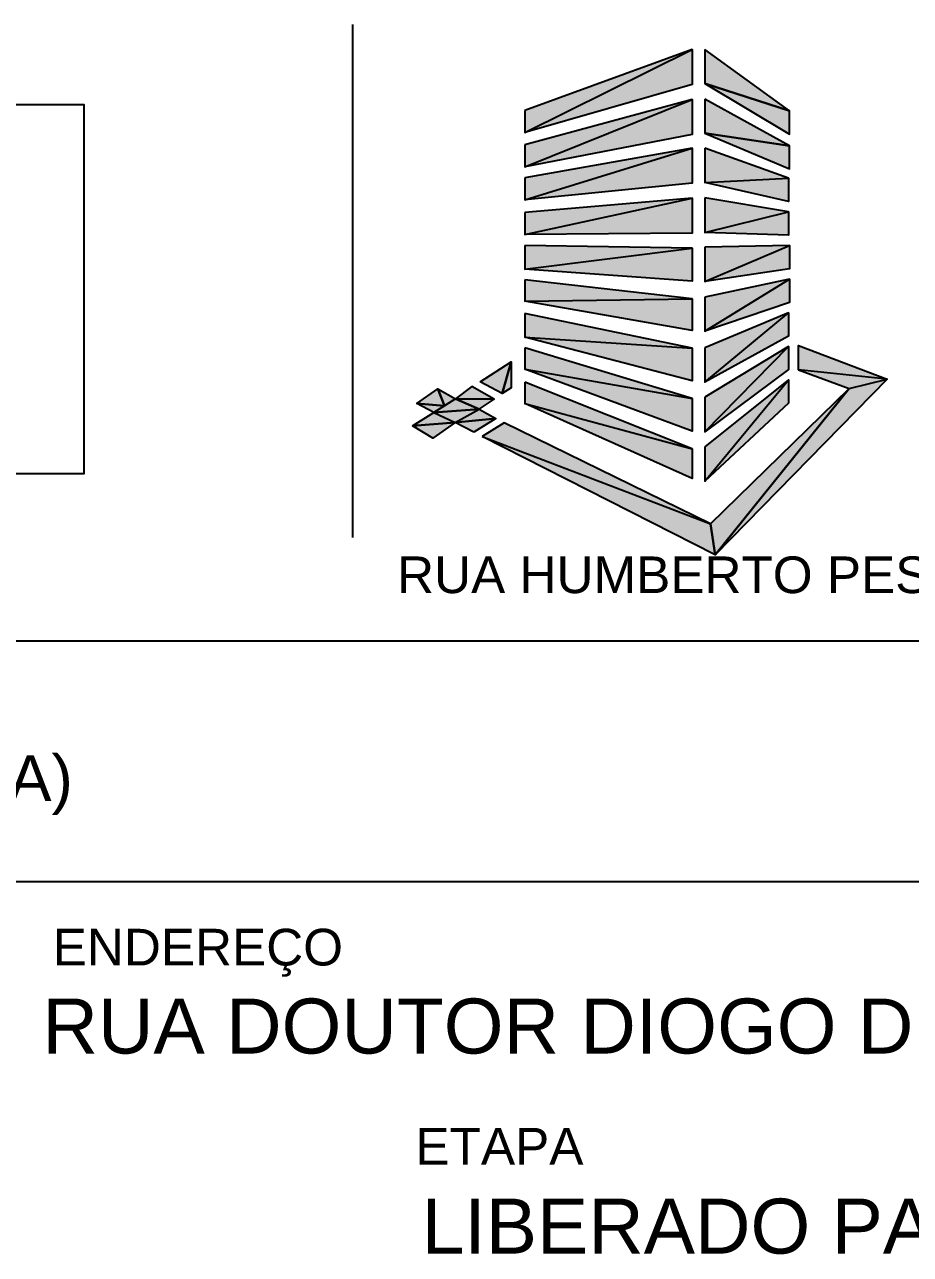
# Model space of a CAD drawing. Extents: x 0 to 119, y 0 to 84.
# Drawn here: x 107.39 to 112.22, y 6.28 to 12.98 of the extents above; entities that cross this region are included whole.
import ezdxf

# ---------------------------------------------------------------- set-up
doc = ezdxf.new("R2010")
doc.units = 0
doc.header["$MEASUREMENT"] = 0
for name, color, linetype in [('3', 7, 'CONTINUOUS'), ('35', 255, 'CONTINUOUS'), ('40', 7, 'CONTINUOUS'), ('47', 7, 'CONTINUOUS'), ('48', 7, 'CONTINUOUS')]:
    doc.layers.add(name, color=color, linetype=linetype)
doc.styles.add('TQS_ARIAL', font='arial.ttf')

msp = doc.modelspace()

# ---------------------------------------------------------------- linework, layer by layer
at = {"layer": '3', "color": 7, "linetype": 'Continuous'}
for p, q in [((109.178321, 12.984023), (109.178321, 10.185748)), ((100.4, 9.622651), (117.9, 9.622651)), ((100.4, 8.310161), (117.9, 8.310161))]:
    msp.add_line(p, q, dxfattribs=at)
at = {"layer": '35', "color": 255, "linetype": 'Continuous'}
for points in [[(111.61085, 11.100285), (111.61085, 11.233446), (112.093054, 11.050403), (111.61085, 11.100285)], [(109.873525, 11.035078), (110.043641, 11.143797), (109.993532, 10.971469), (109.873525, 11.035078)], [(109.993532, 10.971469), (110.043641, 11.143797), (110.043259, 11.003274), (109.993532, 10.971469)], [(112.093054, 11.050403), (111.61085, 11.100285), (111.886533, 10.999944), (112.093054, 11.050403)], [(109.739635, 10.942586), (109.950859, 10.941101), (109.829332, 11.010701), (109.739635, 10.942586)], [(111.156688, 10.092411), (111.886533, 10.999944), (112.093054, 11.050403), (111.156688, 10.092411)], [(109.680257, 10.905474), (109.528123, 10.917667), (109.643023, 10.996817), (109.680257, 10.905474)], [(109.867952, 10.886396), (109.739635, 10.942586), (109.620879, 10.868361), (109.867952, 10.886396)], [(109.680257, 10.905474), (109.643023, 10.996817), (109.739635, 10.942586), (109.680257, 10.905474)], [(109.950859, 10.941101), (109.739635, 10.942586), (109.867952, 10.886396), (109.950859, 10.941101)], [(111.156688, 10.092411), (111.130222, 10.261129), (111.886533, 10.999944), (111.156688, 10.092411)], [(109.505161, 10.794825), (109.620879, 10.868361), (109.737862, 10.813302), (109.505161, 10.794825)], [(109.620879, 10.868361), (109.528123, 10.917667), (109.680257, 10.905474), (109.620879, 10.868361)], [(109.737862, 10.813302), (109.867952, 10.886396), (109.620879, 10.868361), (109.737862, 10.813302)], [(109.737862, 10.813302), (109.867952, 10.886396), (109.960609, 10.83583), (109.737862, 10.813302)], [(109.505161, 10.794825), (109.737862, 10.813302), (109.505161, 10.794825)], [(109.505161, 10.794825), (109.737862, 10.813302), (109.615533, 10.728623), (109.505161, 10.794825)], [(109.839219, 10.760634), (109.737862, 10.813302), (109.960609, 10.83583), (109.839219, 10.760634)], [(109.886053, 10.736937), (111.130222, 10.261129), (110.004891, 10.812608), (109.886053, 10.736937)], [(109.886053, 10.736937), (111.130222, 10.261129), (111.156688, 10.092411), (109.886053, 10.736937)]]:
    msp.add_lwpolyline(points, dxfattribs=at)
for points in [[(111.61085, 11.100285), (111.61085, 11.233446), (112.093054, 11.050403)], [(109.873525, 11.035078), (110.043641, 11.143797), (109.993532, 10.971469)], [(109.993532, 10.971469), (110.043641, 11.143797), (110.043259, 11.003274)], [(112.093054, 11.050403), (111.61085, 11.100285), (111.886533, 10.999944)], [(111.61085, 11.100285), (112.093054, 11.050403), (111.61085, 11.100285)], [(109.739635, 10.942586), (109.950859, 10.941101), (109.829332, 11.010701)], [(109.739635, 10.942586), (109.829332, 11.010701), (109.739635, 10.942586)], [(109.873525, 11.035078), (109.993532, 10.971469), (109.873525, 11.035078)], [(109.993532, 10.971469), (110.043259, 11.003274), (109.993532, 10.971469)], [(111.156688, 10.092411), (111.886533, 10.999944), (112.093054, 11.050403)], [(111.156688, 10.092411), (112.093054, 11.050403), (111.156688, 10.092411)], [(112.093054, 11.050403), (111.886533, 10.999944), (112.093054, 11.050403)], [(109.680257, 10.905474), (109.528123, 10.917667), (109.643023, 10.996817)], [(109.867952, 10.886396), (109.739635, 10.942586), (109.620879, 10.868361)], [(109.680257, 10.905474), (109.643023, 10.996817), (109.680257, 10.905474)], [(109.680257, 10.905474), (109.643023, 10.996817), (109.739635, 10.942586)], [(109.680257, 10.905474), (109.739635, 10.942586), (109.680257, 10.905474)], [(109.950859, 10.941101), (109.739635, 10.942586), (109.867952, 10.886396)], [(109.950859, 10.941101), (109.867952, 10.886396), (109.950859, 10.941101)], [(111.156688, 10.092411), (111.130222, 10.261129), (111.886533, 10.999944)], [(111.156688, 10.092411), (111.886533, 10.999944), (111.156688, 10.092411)], [(109.505161, 10.794825), (109.620879, 10.868361), (109.737862, 10.813302)], [(109.620879, 10.868361), (109.528123, 10.917667), (109.680257, 10.905474)], [(109.620879, 10.868361), (109.680257, 10.905474), (109.620879, 10.868361)], [(109.737862, 10.813302), (109.867952, 10.886396), (109.620879, 10.868361)], [(109.867952, 10.886396), (109.620879, 10.868361), (109.867952, 10.886396)], [(109.737862, 10.813302), (109.620879, 10.868361), (109.737862, 10.813302)], [(109.737862, 10.813302), (109.867952, 10.886396), (109.960609, 10.83583)], [(109.505161, 10.794825), (109.737862, 10.813302), (109.505161, 10.794825)], [(109.505161, 10.794825), (109.737862, 10.813302), (109.615533, 10.728623)], [(109.737862, 10.813302), (109.960609, 10.83583), (109.737862, 10.813302)], [(109.839219, 10.760634), (109.737862, 10.813302), (109.960609, 10.83583)], [(109.839219, 10.760634), (109.960609, 10.83583), (109.839219, 10.760634)], [(109.886053, 10.736937), (111.130222, 10.261129), (110.004891, 10.812608)], [(109.886053, 10.736937), (110.004891, 10.812608), (109.886053, 10.736937)], [(109.505161, 10.794825), (109.615533, 10.728623), (109.505161, 10.794825)], [(109.886053, 10.736937), (111.130222, 10.261129), (111.156688, 10.092411)], [(109.886053, 10.736937), (111.156688, 10.092411), (109.886053, 10.736937)]]:
    msp.add_solid(points, dxfattribs=at)
at = {"layer": '40', "linetype": 'Continuous'}
msp.add_lwpolyline([(101.804915, 10.535054), (107.713889, 10.535054), (107.713889, 12.54662), (101.804915, 12.54662), (101.804915, 10.535054)], dxfattribs=at)
at = {"layer": '47', "linetype": 'Continuous'}
for points in [[(111.100355, 12.848823), (111.100355, 12.662247), (111.562133, 12.513322), (111.100355, 12.848823)], [(111.562133, 12.513322), (111.100355, 12.662247), (111.562133, 12.386335), (111.562133, 12.513322)], [(111.100355, 12.576519), (111.100355, 12.39194), (111.562031, 12.323464), (111.100355, 12.576519)], [(111.562031, 12.323464), (111.100355, 12.39194), (111.562031, 12.196477), (111.562031, 12.323464)], [(111.100355, 12.31069), (111.100355, 12.122894), (111.556402, 12.145555), (111.100355, 12.31069)], [(111.556402, 12.145555), (111.556402, 12.018568), (111.100355, 12.122894), (111.556402, 12.145555)], [(111.100355, 12.038385), (111.100355, 11.849737), (111.556299, 11.962829), (111.100355, 12.038385)], [(111.556299, 11.962829), (111.556299, 11.835842), (111.100355, 11.849737), (111.556299, 11.962829)], [(111.100355, 11.76967), (111.100355, 11.583426), (111.562133, 11.779246), (111.100355, 11.76967)], [(111.562133, 11.779246), (111.562133, 11.652259), (111.100355, 11.583426), (111.562133, 11.779246)], [(111.100355, 11.497365), (111.100355, 11.312569), (111.562031, 11.595501), (111.100355, 11.497365)], [(111.562031, 11.595501), (111.562031, 11.468514), (111.100355, 11.312569), (111.562031, 11.595501)], [(111.100355, 11.221965), (111.100355, 11.033424), (111.556402, 11.412188), (111.100355, 11.221965)], [(111.556402, 11.412188), (111.556402, 11.285201), (111.100355, 11.033424), (111.556402, 11.412188)], [(111.100355, 10.951904), (111.100355, 10.763362), (111.556402, 11.22904), (111.100355, 10.951904)], [(111.556402, 11.22904), (111.556402, 11.102053), (111.100355, 10.763362), (111.556402, 11.22904)], [(111.100355, 10.681842), (111.100355, 10.493301), (111.556402, 11.046927), (111.100355, 10.681842)], [(111.556402, 11.046927), (111.556402, 10.91994), (111.100355, 10.493301), (111.556402, 11.046927)]]:
    msp.add_lwpolyline(points, dxfattribs=at)
for points in [[(111.100355, 12.848823), (111.100355, 12.662247), (111.562133, 12.513322)], [(111.100355, 12.848823), (111.562133, 12.513322), (111.100355, 12.848823)], [(111.562133, 12.513322), (111.100355, 12.662247), (111.562133, 12.386335)], [(111.100355, 12.576519), (111.100355, 12.39194), (111.562031, 12.323464)], [(111.100355, 12.576519), (111.562031, 12.323464), (111.100355, 12.576519)], [(111.562133, 12.513322), (111.562133, 12.386335), (111.562133, 12.513322)], [(111.562031, 12.323464), (111.100355, 12.39194), (111.562031, 12.196477)], [(111.100355, 12.31069), (111.100355, 12.122894), (111.556402, 12.145555)], [(111.100355, 12.31069), (111.556402, 12.145555), (111.100355, 12.31069)], [(111.562031, 12.323464), (111.562031, 12.196477), (111.562031, 12.323464)], [(111.556402, 12.145555), (111.556402, 12.018568), (111.100355, 12.122894)], [(111.556402, 12.145555), (111.100355, 12.122894), (111.556402, 12.145555)], [(111.100355, 12.038385), (111.100355, 11.849737), (111.556299, 11.962829)], [(111.100355, 12.038385), (111.556299, 11.962829), (111.100355, 12.038385)], [(111.556299, 11.962829), (111.556299, 11.835842), (111.100355, 11.849737)], [(111.556299, 11.962829), (111.100355, 11.849737), (111.556299, 11.962829)], [(111.100355, 11.76967), (111.100355, 11.583426), (111.562133, 11.779246)], [(111.100355, 11.76967), (111.562133, 11.779246), (111.100355, 11.76967)], [(111.562133, 11.779246), (111.562133, 11.652259), (111.100355, 11.583426)], [(111.562133, 11.779246), (111.100355, 11.583426), (111.562133, 11.779246)], [(111.100355, 11.497365), (111.100355, 11.312569), (111.562031, 11.595501)], [(111.100355, 11.497365), (111.562031, 11.595501), (111.100355, 11.497365)], [(111.562031, 11.595501), (111.562031, 11.468514), (111.100355, 11.312569)], [(111.562031, 11.595501), (111.100355, 11.312569), (111.562031, 11.595501)], [(111.100355, 11.221965), (111.100355, 11.033424), (111.556402, 11.412188)], [(111.100355, 11.221965), (111.556402, 11.412188), (111.100355, 11.221965)], [(111.556402, 11.412188), (111.556402, 11.285201), (111.100355, 11.033424)], [(111.556402, 11.412188), (111.100355, 11.033424), (111.556402, 11.412188)], [(111.100355, 10.951904), (111.100355, 10.763362), (111.556402, 11.22904)], [(111.100355, 10.951904), (111.556402, 11.22904), (111.100355, 10.951904)], [(111.556402, 11.22904), (111.556402, 11.102053), (111.100355, 10.763362)], [(111.556402, 11.22904), (111.100355, 10.763362), (111.556402, 11.22904)], [(111.100355, 10.681842), (111.100355, 10.493301), (111.556402, 11.046927)], [(111.100355, 10.681842), (111.556402, 11.046927), (111.100355, 10.681842)], [(111.556402, 11.046927), (111.556402, 10.91994), (111.100355, 10.493301)], [(111.556402, 11.046927), (111.100355, 10.493301), (111.556402, 11.046927)]]:
    msp.add_solid(points, dxfattribs=at)
at = {"layer": '48', "linetype": 'Continuous'}
for points in [[(110.117563, 12.515939), (110.117563, 12.396128), (111.029879, 12.847995), (110.117563, 12.515939)], [(110.117563, 12.396128), (111.029879, 12.847995), (111.029879, 12.657731), (110.117563, 12.396128)], [(110.11839, 12.328158), (110.11839, 12.208348), (111.029879, 12.575691), (110.11839, 12.328158)], [(111.029879, 12.575691), (111.029879, 12.385427), (110.11839, 12.208348), (111.029879, 12.575691)], [(110.117563, 12.147355), (110.117563, 12.027545), (111.029879, 12.309861), (110.117563, 12.147355)], [(111.029879, 12.309861), (111.029879, 12.119597), (110.117563, 12.027545), (111.029879, 12.309861)], [(110.11839, 11.959575), (110.11839, 11.839764), (111.029879, 12.037557), (110.11839, 11.959575)], [(111.029879, 12.037557), (111.029879, 11.847293), (110.11839, 11.839764), (111.029879, 12.037557)], [(110.11839, 11.778808), (110.11839, 11.650659), (111.029879, 11.765253), (110.11839, 11.778808)], [(111.029879, 11.765253), (111.029879, 11.584081), (110.11839, 11.650659), (111.029879, 11.765253)], [(110.11839, 11.592513), (110.11839, 11.475067), (111.029879, 11.48862), (110.11839, 11.592513)], [(111.029879, 11.48862), (111.029879, 11.315269), (110.11839, 11.475067), (111.029879, 11.48862)], [(110.11839, 11.407799), (110.11839, 11.279867), (111.029879, 11.219808), (110.11839, 11.407799)], [(111.029879, 11.219808), (111.029879, 11.040648), (110.11839, 11.279867), (111.029879, 11.219808)], [(110.11839, 11.22125), (110.11839, 11.10425), (111.029879, 10.945187), (110.11839, 11.22125)], [(111.029879, 10.945187), (111.029879, 10.766026), (110.11839, 11.10425), (111.029879, 10.945187)], [(110.11839, 11.034461), (110.11839, 10.917462), (111.029879, 10.670565), (110.11839, 11.034461)], [(111.029879, 10.670565), (111.029879, 10.508541), (110.11839, 10.917462), (111.029879, 10.670565)]]:
    msp.add_lwpolyline(points, dxfattribs=at)
for points in [[(110.117563, 12.515939), (110.117563, 12.396128), (111.029879, 12.847995)], [(110.117563, 12.515939), (111.029879, 12.847995), (110.117563, 12.515939)], [(110.117563, 12.396128), (111.029879, 12.847995), (111.029879, 12.657731)], [(110.117563, 12.396128), (111.029879, 12.657731), (110.117563, 12.396128)], [(110.11839, 12.328158), (110.11839, 12.208348), (111.029879, 12.575691)], [(110.11839, 12.328158), (111.029879, 12.575691), (110.11839, 12.328158)], [(111.029879, 12.575691), (111.029879, 12.385427), (110.11839, 12.208348)], [(111.029879, 12.575691), (110.11839, 12.208348), (111.029879, 12.575691)], [(110.117563, 12.147355), (110.117563, 12.027545), (111.029879, 12.309861)], [(110.117563, 12.147355), (111.029879, 12.309861), (110.117563, 12.147355)], [(111.029879, 12.309861), (111.029879, 12.119597), (110.117563, 12.027545)], [(111.029879, 12.309861), (110.117563, 12.027545), (111.029879, 12.309861)], [(110.11839, 11.959575), (110.11839, 11.839764), (111.029879, 12.037557)], [(110.11839, 11.959575), (111.029879, 12.037557), (110.11839, 11.959575)], [(111.029879, 12.037557), (111.029879, 11.847293), (110.11839, 11.839764)], [(111.029879, 12.037557), (110.11839, 11.839764), (111.029879, 12.037557)], [(110.11839, 11.778808), (110.11839, 11.650659), (111.029879, 11.765253)], [(110.11839, 11.778808), (111.029879, 11.765253), (110.11839, 11.778808)], [(111.029879, 11.765253), (111.029879, 11.584081), (110.11839, 11.650659)], [(111.029879, 11.765253), (110.11839, 11.650659), (111.029879, 11.765253)], [(110.11839, 11.592513), (110.11839, 11.475067), (111.029879, 11.48862)], [(110.11839, 11.592513), (111.029879, 11.48862), (110.11839, 11.592513)], [(111.029879, 11.48862), (111.029879, 11.315269), (110.11839, 11.475067)], [(111.029879, 11.48862), (110.11839, 11.475067), (111.029879, 11.48862)], [(110.11839, 11.407799), (110.11839, 11.279867), (111.029879, 11.219808)], [(110.11839, 11.407799), (111.029879, 11.219808), (110.11839, 11.407799)], [(111.029879, 11.219808), (111.029879, 11.040648), (110.11839, 11.279867)], [(111.029879, 11.219808), (110.11839, 11.279867), (111.029879, 11.219808)], [(110.11839, 11.22125), (110.11839, 11.10425), (111.029879, 10.945187)], [(110.11839, 11.22125), (111.029879, 10.945187), (110.11839, 11.22125)], [(111.029879, 10.945187), (111.029879, 10.766026), (110.11839, 11.10425)], [(111.029879, 10.945187), (110.11839, 11.10425), (111.029879, 10.945187)], [(110.11839, 11.034461), (110.11839, 10.917462), (111.029879, 10.670565)], [(110.11839, 11.034461), (111.029879, 10.670565), (110.11839, 11.034461)], [(111.029879, 10.670565), (111.029879, 10.508541), (110.11839, 10.917462)], [(111.029879, 10.670565), (110.11839, 10.917462), (111.029879, 10.670565)]]:
    msp.add_solid(points, dxfattribs=at)

# ---------------------------------------------------------------- texts
at = {"layer": '3', "color": 7, "linetype": 'Continuous', "style": 'TQS_ARIAL'}
for s, height, p in [('RUA HUMBERTO PESCARINI,Nº 735, CENTRO, VINHEDO, SP', 0.2, (109.421326, 9.883227)), ('NURBAN CLEMENTINO (DIOGO DE FARIA)', 0.25, (100.590875, 8.748936)), ('ENDEREÇO', 0.2, (107.543134, 7.852354)), ('RUA DOUTOR DIOGO DE FARIA', 0.3, (107.487425, 7.372025)), ('ETAPA', 0.2, (109.521518, 6.766335)), ('LIBERADO PARA OBRA', 0.3, (109.555277, 6.280792))]:
    msp.add_text(s, height=height, dxfattribs=at).set_placement(p)

doc.saveas('drawing.dxf')
